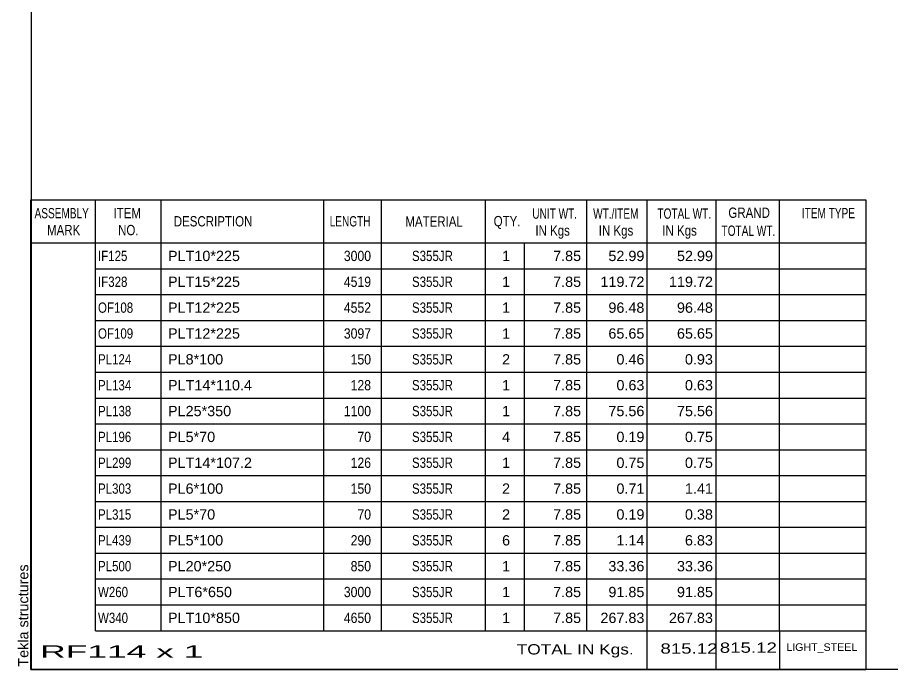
# Model space of a CAD drawing. Header units: millimetres. Extents: x -40 to 362, y -177 to 100.
# Drawn here: x -40.3 to 122.1, y -176.9 to -55.9 of the extents above; entities that cross this region are included whole.
import ezdxf

# ---------------------------------------------------------------- set-up
doc = ezdxf.new("R2010")
doc.units = ezdxf.units.MM
doc.styles.add('Arial', font='ARIAL.TTF', dxfattribs={"height": 0.2})

# ---------------------------------------------------------------- blocks, each defined once
blk = doc.blocks.new('Unknown-623647317-8647')
at = {"color": 5, "linetype": 'Continuous'}
for p, q in [((-37.79, 100.1), (-37.79, -176.9)), ((-37.79, -176.9), (362.21, -176.9))]:
    blk.add_line(p, q, dxfattribs=at)
at = {"color": 174, "linetype": 'Continuous', "style": 'Arial'}
blk.add_text('Tekla structures', height=1.9102, rotation=90, dxfattribs=at).set_placement((-38.29, -176.4))
blk = doc.blocks.new('CBS_BOM-623647317-17301')
at = {"color": 7, "linetype": 'Continuous'}
for p, q in [((-37.83, -97.73), (-37.83, -89.73)), ((-37.82, -89.74), (117.1, -89.74)), ((-25.83, -97.73), (-25.83, -89.73)), ((-13.64, -97.73), (-13.64, -89.73)), ((16.53, -97.73), (16.53, -89.73)), ((27.21, -97.73), (27.21, -89.73)), ((46.52, -97.73), (46.52, -89.73)), ((65.33, -97.73), (65.33, -89.73)), ((76.54, -97.73), (76.54, -89.73)), ((89.32, -97.73), (89.32, -89.73)), ((101.07, -97.73), (101.07, -89.73)), ((117.1, -89.74), (117.09, -97.73)), ((-37.83, -97.73), (117.1, -97.73)), ((-37.83, -102.53), (-37.83, -97.73)), ((-25.83, -102.53), (-25.83, -97.73)), ((-13.64, -102.53), (-13.64, -97.73)), ((16.53, -102.53), (16.53, -97.73)), ((27.21, -102.53), (27.21, -97.73)), ((46.52, -102.53), (46.52, -97.73)), ((53.79, -102.53), (53.79, -97.73)), ((65.33, -102.53), (65.33, -97.73)), ((76.54, -102.53), (76.54, -97.73)), ((89.32, -102.53), (89.32, -97.73)), ((101.09, -102.53), (101.09, -97.73)), ((117.1, -97.74), (117.1, -102.53)), ((-37.83, -107.33), (-37.83, -102.53)), ((-25.83, -102.53), (117.1, -102.53)), ((-25.83, -107.33), (-25.83, -102.53)), ((-13.64, -107.33), (-13.64, -102.53)), ((16.53, -107.33), (16.53, -102.53)), ((27.21, -107.33), (27.21, -102.53)), ((46.52, -107.33), (46.52, -102.53)), ((53.79, -107.33), (53.79, -102.53)), ((65.33, -107.33), (65.33, -102.53)), ((76.54, -107.33), (76.54, -102.53)), ((89.32, -107.33), (89.32, -102.53)), ((101.09, -107.33), (101.09, -102.53)), ((117.1, -102.54), (117.1, -107.33)), ((-37.83, -112.13), (-37.83, -107.33)), ((-25.83, -107.33), (117.1, -107.33)), ((-25.83, -112.13), (-25.83, -107.33)), ((-13.64, -112.13), (-13.64, -107.33)), ((16.53, -112.13), (16.53, -107.33)), ((27.21, -112.13), (27.21, -107.33)), ((46.52, -112.13), (46.52, -107.33)), ((53.79, -112.13), (53.79, -107.33)), ((65.33, -112.13), (65.33, -107.33)), ((76.54, -112.13), (76.54, -107.33)), ((89.32, -112.13), (89.32, -107.33)), ((101.09, -112.13), (101.09, -107.33)), ((117.1, -107.34), (117.1, -112.13)), ((-37.83, -116.93), (-37.83, -112.13)), ((-25.83, -112.13), (117.1, -112.13)), ((-25.83, -116.93), (-25.83, -112.13)), ((-13.64, -116.93), (-13.64, -112.13)), ((16.53, -116.93), (16.53, -112.13)), ((27.21, -116.93), (27.21, -112.13)), ((46.52, -116.93), (46.52, -112.13)), ((53.79, -116.93), (53.79, -112.13)), ((65.33, -116.93), (65.33, -112.13)), ((76.54, -116.93), (76.54, -112.13)), ((89.32, -116.93), (89.32, -112.13)), ((101.09, -116.93), (101.09, -112.13)), ((117.1, -112.14), (117.1, -116.93)), ((-37.83, -121.73), (-37.83, -116.93)), ((-25.83, -116.93), (117.1, -116.93)), ((-25.83, -121.73), (-25.83, -116.93)), ((-13.64, -121.73), (-13.64, -116.93)), ((16.53, -121.73), (16.53, -116.93)), ((27.21, -121.73), (27.21, -116.93)), ((46.52, -121.73), (46.52, -116.93)), ((53.79, -121.73), (53.79, -116.93)), ((65.33, -121.73), (65.33, -116.93)), ((76.54, -121.73), (76.54, -116.93)), ((89.32, -121.73), (89.32, -116.93)), ((101.09, -121.73), (101.09, -116.93)), ((117.1, -116.94), (117.1, -121.73)), ((-37.83, -126.53), (-37.83, -121.73)), ((-25.83, -121.73), (117.1, -121.73)), ((-25.83, -126.53), (-25.83, -121.73)), ((-13.64, -126.53), (-13.64, -121.73)), ((16.53, -126.53), (16.53, -121.73)), ((27.21, -126.53), (27.21, -121.73)), ((46.52, -126.53), (46.52, -121.73)), ((53.79, -126.53), (53.79, -121.73)), ((65.33, -126.53), (65.33, -121.73)), ((76.54, -126.53), (76.54, -121.73)), ((89.32, -126.53), (89.32, -121.73)), ((101.09, -126.53), (101.09, -121.73)), ((117.1, -121.74), (117.1, -126.53)), ((-37.83, -131.33), (-37.83, -126.53)), ((-25.83, -126.53), (117.1, -126.53)), ((-25.83, -131.33), (-25.83, -126.53)), ((-13.64, -131.33), (-13.64, -126.53)), ((16.53, -131.33), (16.53, -126.53)), ((27.21, -131.33), (27.21, -126.53)), ((46.52, -131.33), (46.52, -126.53)), ((53.79, -131.33), (53.79, -126.53)), ((65.33, -131.33), (65.33, -126.53)), ((76.54, -131.33), (76.54, -126.53)), ((89.32, -131.33), (89.32, -126.53)), ((101.09, -131.33), (101.09, -126.53)), ((117.1, -126.54), (117.1, -131.33)), ((-37.83, -136.13), (-37.83, -131.33)), ((-25.83, -131.33), (117.1, -131.33)), ((-25.83, -136.13), (-25.83, -131.33)), ((-13.64, -136.13), (-13.64, -131.33)), ((16.53, -136.13), (16.53, -131.33)), ((27.21, -136.13), (27.21, -131.33)), ((46.52, -136.13), (46.52, -131.33)), ((53.79, -136.13), (53.79, -131.33)), ((65.33, -136.13), (65.33, -131.33)), ((76.54, -136.13), (76.54, -131.33)), ((89.32, -136.13), (89.32, -131.33)), ((101.09, -136.13), (101.09, -131.33)), ((117.1, -131.34), (117.1, -136.13)), ((-37.83, -140.93), (-37.83, -136.13)), ((-25.83, -136.13), (117.1, -136.13)), ((-25.83, -140.93), (-25.83, -136.13)), ((-13.64, -140.93), (-13.64, -136.13)), ((16.53, -140.93), (16.53, -136.13)), ((27.21, -140.93), (27.21, -136.13)), ((46.52, -140.93), (46.52, -136.13)), ((53.79, -140.93), (53.79, -136.13)), ((65.33, -140.93), (65.33, -136.13)), ((76.54, -140.93), (76.54, -136.13)), ((89.32, -140.93), (89.32, -136.13)), ((101.09, -140.93), (101.09, -136.13)), ((117.1, -136.14), (117.1, -140.93)), ((-37.83, -145.73), (-37.83, -140.93)), ((-25.83, -140.93), (117.1, -140.93)), ((-25.83, -145.73), (-25.83, -140.93)), ((-13.64, -145.73), (-13.64, -140.93)), ((16.53, -145.73), (16.53, -140.93)), ((27.21, -145.73), (27.21, -140.93)), ((46.52, -145.73), (46.52, -140.93)), ((53.79, -145.73), (53.79, -140.93)), ((65.33, -145.73), (65.33, -140.93)), ((76.54, -145.73), (76.54, -140.93)), ((89.32, -145.73), (89.32, -140.93)), ((101.09, -145.73), (101.09, -140.93)), ((117.1, -140.94), (117.1, -145.73)), ((-37.83, -150.53), (-37.83, -145.73)), ((-25.83, -145.73), (117.1, -145.73)), ((-25.83, -150.53), (-25.83, -145.73)), ((-13.64, -150.53), (-13.64, -145.73)), ((16.53, -150.53), (16.53, -145.73)), ((27.21, -150.53), (27.21, -145.73)), ((46.52, -150.53), (46.52, -145.73)), ((53.79, -150.53), (53.79, -145.73)), ((65.33, -150.53), (65.33, -145.73)), ((76.54, -150.53), (76.54, -145.73)), ((89.32, -150.53), (89.32, -145.73)), ((101.09, -150.53), (101.09, -145.73)), ((117.1, -145.74), (117.1, -150.53)), ((-37.83, -155.33), (-37.83, -150.53)), ((-25.83, -150.53), (117.1, -150.53)), ((-25.83, -155.33), (-25.83, -150.53)), ((-13.64, -155.33), (-13.64, -150.53)), ((16.53, -155.33), (16.53, -150.53)), ((27.21, -155.33), (27.21, -150.53)), ((46.52, -155.33), (46.52, -150.53)), ((53.79, -155.33), (53.79, -150.53)), ((65.33, -155.33), (65.33, -150.53)), ((76.54, -155.33), (76.54, -150.53)), ((89.32, -155.33), (89.32, -150.53)), ((101.09, -155.33), (101.09, -150.53)), ((117.1, -150.54), (117.1, -155.33)), ((-37.83, -160.13), (-37.83, -155.33)), ((-25.83, -155.33), (117.1, -155.33)), ((-25.83, -160.13), (-25.83, -155.33)), ((-13.64, -160.13), (-13.64, -155.33)), ((16.53, -160.13), (16.53, -155.33)), ((27.21, -160.13), (27.21, -155.33)), ((46.52, -160.13), (46.52, -155.33)), ((53.79, -160.13), (53.79, -155.33)), ((65.33, -160.13), (65.33, -155.33)), ((76.54, -160.13), (76.54, -155.33)), ((89.32, -160.13), (89.32, -155.33)), ((101.09, -160.13), (101.09, -155.33)), ((117.1, -155.34), (117.1, -160.13)), ((-37.83, -164.93), (-37.83, -160.13)), ((-25.83, -160.13), (117.1, -160.13)), ((-25.83, -164.93), (-25.83, -160.13)), ((-13.64, -164.93), (-13.64, -160.13)), ((16.53, -164.93), (16.53, -160.13)), ((27.21, -164.93), (27.21, -160.13)), ((46.52, -164.93), (46.52, -160.13)), ((53.79, -164.93), (53.79, -160.13)), ((65.33, -164.93), (65.33, -160.13)), ((76.54, -164.93), (76.54, -160.13)), ((89.32, -164.93), (89.32, -160.13)), ((101.09, -164.93), (101.09, -160.13)), ((117.1, -160.14), (117.1, -164.93)), ((-37.83, -169.73), (-37.83, -164.93)), ((-25.83, -164.93), (117.1, -164.93)), ((-25.83, -169.73), (-25.83, -164.93)), ((-13.64, -169.73), (-13.64, -164.93)), ((16.53, -169.73), (16.53, -164.93)), ((27.21, -169.73), (27.21, -164.93)), ((46.52, -169.73), (46.52, -164.93)), ((53.79, -169.73), (53.79, -164.93)), ((65.33, -169.73), (65.33, -164.93)), ((76.54, -169.73), (76.54, -164.93)), ((89.32, -169.73), (89.32, -164.93)), ((101.09, -169.73), (101.09, -164.93)), ((117.1, -164.94), (117.1, -169.73)), ((-37.83, -176.93), (-37.83, -169.75)), ((-25.83, -169.73), (117.1, -169.73)), ((76.54, -176.93), (76.54, -169.75)), ((89.32, -176.93), (89.32, -169.75)), ((101.13, -176.93), (101.13, -169.75)), ((117.1, -169.74), (117.1, -176.93)), ((-37.83, -176.93), (117.1, -176.93))]:
    blk.add_line(p, q, dxfattribs=at)
at = {"color": 3, "linetype": 'Continuous', "style": 'Arial'}
for s, height, width, p in [('ASSEMBLY', 1.91, 0.7, (-37.14, -93.16)), ('ITEM', 1.91, 0.8, (-22.5, -93.16)), ('UNIT WT.', 1.91, 0.7, (55.22, -93.24)), ('WT./ITEM', 1.91, 0.7, (66.51, -93.24)), ('TOTAL WT.', 1.91, 0.7, (78.44, -93.24)), ('GRAND', 1.91, 0.8, (91.6, -93.08)), ('ITEM TYPE', 1.91, 0.7, (105.23, -93.16)), ('DESCRIPTION', 1.9102, 0.8, (-11.31, -94.67)), ('LENGTH', 1.91, 0.7, (17.63, -94.67)), ('MATERIAL', 1.91, 0.8, (31.66, -94.71)), ('QTY.', 1.91, 0.8, (48.05, -94.64)), ('MARK', 1.91, 0.8, (-34.83, -96.3)), ('NO.', 1.91, 0.8, (-21.64, -96.3)), ('IN Kgs', 1.91, 0.8, (55.79, -96.38)), ('IN Kgs', 1.91, 0.8, (67.55, -96.38)), ('IN Kgs', 1.91, 0.8, (79.34, -96.38)), ('TOTAL WT.', 1.91, 0.7, (90.34, -96.42))]:
    blk.add_text(s, height=height, dxfattribs=dict(at, width=width)).set_placement(p)
at = {"color": 7, "linetype": 'Continuous', "style": 'Arial'}
for s, width, p in [('IF125', 0.8, (-25.37, -101.1)), ('3000', 0.85, (20.25, -101.1)), ('S355JR', 0.8, (32.89, -101.1)), ('IF328', 0.8, (-25.37, -105.9)), ('4519', 0.85, (20.25, -105.9)), ('S355JR', 0.8, (32.89, -105.9)), ('OF108', 0.8, (-25.37, -110.7)), ('4552', 0.85, (20.25, -110.7)), ('S355JR', 0.8, (32.89, -110.7)), ('OF109', 0.8, (-25.37, -115.5)), ('3097', 0.85, (20.25, -115.5)), ('S355JR', 0.8, (32.89, -115.5)), ('PL124', 0.8, (-25.37, -120.3)), ('150', 0.85, (21.51, -120.3)), ('S355JR', 0.8, (32.89, -120.3)), ('PL134', 0.8, (-25.37, -125.1)), ('128', 0.85, (21.51, -125.1)), ('S355JR', 0.8, (32.89, -125.1)), ('PL138', 0.8, (-25.37, -129.9)), ('1100', 0.85, (20.25, -129.9)), ('S355JR', 0.8, (32.89, -129.9)), ('PL196', 0.8, (-25.37, -134.7)), ('70', 0.85, (22.77, -134.7)), ('S355JR', 0.8, (32.89, -134.7)), ('PL299', 0.8, (-25.37, -139.5)), ('126', 0.85, (21.51, -139.5)), ('S355JR', 0.8, (32.89, -139.5)), ('PL303', 0.8, (-25.37, -144.3)), ('150', 0.85, (21.51, -144.3)), ('S355JR', 0.8, (32.89, -144.3)), ('PL315', 0.8, (-25.37, -149.1)), ('70', 0.85, (22.77, -149.1)), ('S355JR', 0.8, (32.89, -149.1)), ('PL439', 0.8, (-25.37, -153.9)), ('290', 0.85, (21.51, -153.9)), ('S355JR', 0.8, (32.89, -153.9)), ('PL500', 0.8, (-25.37, -158.7)), ('850', 0.85, (21.51, -158.7)), ('S355JR', 0.8, (32.89, -158.7)), ('W260', 0.8, (-25.37, -163.5)), ('3000', 0.85, (20.25, -163.5)), ('S355JR', 0.8, (32.89, -163.5)), ('W340', 0.8, (-25.37, -168.3)), ('4650', 0.85, (20.25, -168.3)), ('S355JR', 0.8, (32.89, -168.3))]:
    blk.add_text(s, height=1.91, dxfattribs=dict(at, width=width)).set_placement(p)
for s, height, p in [('PLT10*225', 1.91, (-12.38, -101.1)), ('1', 1.91, (49.61, -101.1)), ('7.85', 1.91, (59.08, -101.1)), ('52.99', 1.91, (69.34, -101.1)), ('52.99', 1.91, (82.06, -101.1)), ('PLT15*225', 1.91, (-12.38, -105.9)), ('1', 1.91, (49.61, -105.9)), ('7.85', 1.91, (59.08, -105.9)), ('119.72', 1.91, (67.86, -105.9)), ('119.72', 1.91, (80.57, -105.9)), ('PLT12*225', 1.91, (-12.38, -110.7)), ('7.85', 1.91, (59.08, -110.7)), ('96.48', 1.91, (69.34, -110.7)), ('96.48', 1.91, (82.06, -110.7)), ('1', 1.91, (49.61, -110.7)), ('PLT12*225', 1.91, (-12.38, -115.5)), ('1', 1.91, (49.61, -115.5)), ('7.85', 1.91, (59.08, -115.5)), ('65.65', 1.91, (69.34, -115.5)), ('65.65', 1.91, (82.06, -115.5)), ('PL8*100', 1.91, (-12.38, -120.3)), ('2', 1.91, (49.61, -120.3)), ('7.85', 1.91, (59.08, -120.3)), ('0.46', 1.91, (70.83, -120.3)), ('0.93', 1.91, (83.54, -120.3)), ('PLT14*110.4', 1.9102, (-12.38, -125.1)), ('1', 1.91, (49.61, -125.1)), ('7.85', 1.91, (59.08, -125.1)), ('0.63', 1.91, (70.83, -125.1)), ('0.63', 1.91, (83.54, -125.1)), ('PL25*350', 1.91, (-12.38, -129.9)), ('1', 1.91, (49.61, -129.9)), ('7.85', 1.91, (59.08, -129.9)), ('75.56', 1.91, (69.34, -129.9)), ('75.56', 1.91, (82.06, -129.9)), ('PL5*70', 1.91, (-12.38, -134.7)), ('4', 1.91, (49.61, -134.7)), ('7.85', 1.91, (59.08, -134.7)), ('0.19', 1.91, (70.83, -134.7)), ('0.75', 1.91, (83.54, -134.7)), ('PLT14*107.2', 1.9102, (-12.38, -139.5)), ('1', 1.91, (49.61, -139.5)), ('7.85', 1.91, (59.08, -139.5)), ('0.75', 1.91, (70.83, -139.5)), ('0.75', 1.91, (83.54, -139.5)), ('PL6*100', 1.91, (-12.38, -144.3)), ('2', 1.91, (49.61, -144.3)), ('7.85', 1.91, (59.08, -144.3)), ('0.71', 1.91, (70.83, -144.3)), ('1.41', 1.91, (83.54, -144.3)), ('PL5*70', 1.91, (-12.38, -149.1)), ('2', 1.91, (49.61, -149.1)), ('7.85', 1.91, (59.08, -149.1)), ('0.19', 1.91, (70.83, -149.1)), ('0.38', 1.91, (83.54, -149.1)), ('PL5*100', 1.91, (-12.38, -153.9)), ('6', 1.91, (49.61, -153.9)), ('7.85', 1.91, (59.08, -153.9)), ('1.14', 1.91, (70.83, -153.9)), ('6.83', 1.91, (83.54, -153.9)), ('PL20*250', 1.91, (-12.38, -158.7)), ('1', 1.91, (49.61, -158.7)), ('7.85', 1.91, (59.08, -158.7)), ('33.36', 1.91, (69.34, -158.7)), ('33.36', 1.91, (82.06, -158.7)), ('PLT6*650', 1.91, (-12.38, -163.5)), ('1', 1.91, (49.61, -163.5)), ('7.85', 1.91, (59.08, -163.5)), ('91.85', 1.91, (69.34, -163.5)), ('91.85', 1.91, (82.06, -163.5)), ('PLT10*850', 1.91, (-12.38, -168.3)), ('1', 1.91, (49.61, -168.3)), ('7.85', 1.91, (59.08, -168.3)), ('267.83', 1.91, (67.86, -168.3)), ('267.83', 1.91, (80.57, -168.3))]:
    blk.add_text(s, height=height, dxfattribs=at).set_placement(p)
at = {"color": 6, "linetype": 'Continuous', "style": 'Arial'}
for s, height, width, p in [('815.12', 1.91, 1.3, (78.99, -173.99)), ('815.12', 1.91, 1.3, (90, -173.83)), ('RF114 x 1', 2.292, 2.05, (-36.1, -174.74)), ('TOTAL IN Kgs.', 1.9102, 1.2, (52.33, -174.14))]:
    blk.add_text(s, height=height, dxfattribs=dict(at, width=width)).set_placement(p)
blk.add_text('LIGHT_STEEL', height=1.4135, dxfattribs=at).set_placement((102.35, -173.48))

msp = doc.modelspace()

# ---------------------------------------------------------------- block references
for name in ['Unknown-623647317-8647', 'CBS_BOM-623647317-17301']:
    msp.add_blockref(name, (0, 0))

doc.saveas('drawing.dxf')
